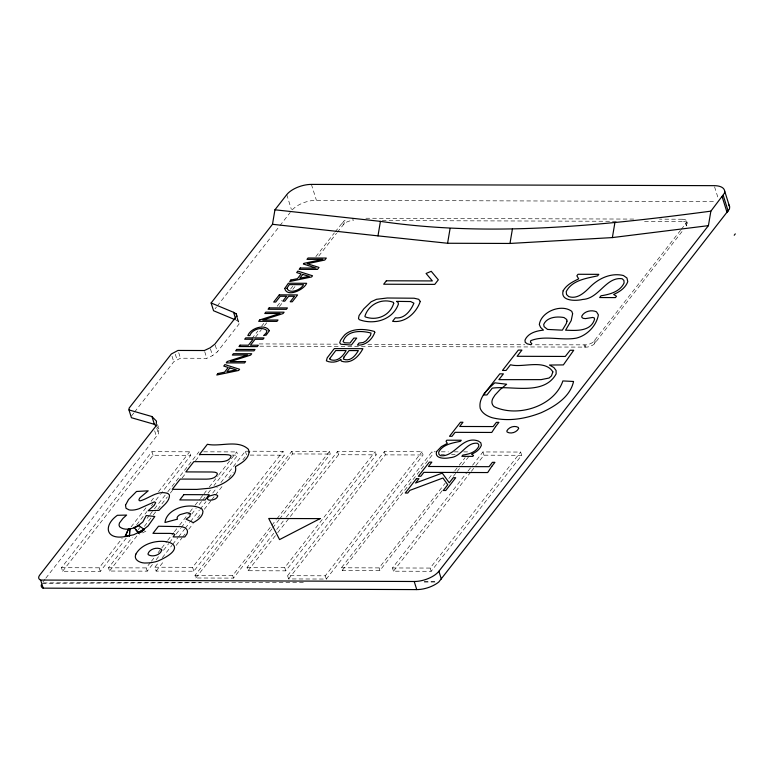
<?xml version="1.0" encoding="UTF-8"?>
<svg xmlns="http://www.w3.org/2000/svg" width="774" height="774" viewBox="0 0 774 774"><rect width="100%" height="100%" fill="white"/><g stroke="black" fill="none" stroke-linecap="round" stroke-linejoin="round"><path stroke-width="0.58" stroke-dasharray="3.87 2.9" d="M45.821 578.178L158.496 433.701L158.931 428.951L157.538 424.5M680.539 230.313L593.387 341.914A7.74 3.618 -17.4 0 1 586.334 344.846L533.286 344.778M682.494 219.226A7.74 3.618 -17.4 0 1 686.577 222.332L685.716 223.676L686.422 225.94L687.293 224.605A7.74 3.618 -17.4 0 0 683.2 221.499L682.494 219.226L659.525 219.158M131.57 415.88L133.796 413.035M134.531 412.078L173.763 361.777L180.448 358.217L206.803 358.304L212.531 355.614L217.33 351.87L239.069 324.006L237.666 318.346M215.037 308.855L216.517 306.959M217.252 306.02L279.191 226.598M279.927 225.65L290.25 212.415M42.86 581.98L45.086 579.126M126.259 538.094L100.301 571.376L62.597 571.26L61.485 567.69L151.956 451.687L189.659 451.803L190.772 455.364L161.108 493.406M62.597 571.26L153.068 455.247L190.772 455.364M251.889 338.654L257.839 331.02M261.554 326.26L263.779 323.397M277.169 306.233L281.63 300.515M290.55 289.079L292.785 286.216M315.831 256.658L334.416 232.829M335.161 231.871L343.666 221.267A7.74 3.618 -17.4 0 1 345.117 220.261M255.575 337.106L261.515 329.472M264.495 325.661L266.72 322.806M279.366 306.601L282.336 302.779M292.746 289.437L294.981 286.574M318.772 256.068L336.613 233.187M337.358 232.239L344.382 223.531A7.74 3.618 -17.4 0 1 353.283 220.464L352.567 218.2M61.485 567.69L99.188 567.816L122.176 538.336M131.077 526.92L146.644 506.96M151.094 501.252L154.8 496.492M158.515 491.742L189.659 451.803M136.64 524.782L147.021 511.469M151.472 505.761L152.952 503.864M155.922 500.062L160.373 494.354M152.42 564.498L147.224 571.154L109.531 571.038L108.515 567.797L132.248 537.369M138.178 529.755L141.139 525.952M147.079 518.348L149.295 515.494M150.04 514.546L153.745 509.795M154.49 508.837L167.097 492.67M167.842 491.722L198.986 451.784M109.531 571.038L137.704 534.902M144.38 526.339L152.536 515.881M153.281 514.933L156.987 510.182M157.732 509.224L167.368 496.869M170.338 493.057L172.563 490.213M182.2 477.848L185.915 473.098M195.551 460.733L200.002 455.025M108.515 567.797L146.218 567.913L150.659 562.205M151.404 561.256L154.374 557.454M158.08 552.694L161.05 548.892M161.785 547.944L166.981 541.287M167.716 540.339L173.657 532.725M174.392 531.777L178.842 526.078M179.587 525.12L189.224 512.765M189.969 511.808L194.419 506.109M195.154 505.151L199.605 499.453M200.35 498.495L203.32 494.692M204.055 493.744L206.281 490.89M209.251 487.088L218.152 475.681M218.887 474.723L236.689 451.91L237.705 455.141L213.972 485.569M156.125 559.737L159.841 554.987M163.546 550.237L168.732 543.58M169.477 542.622L173.183 537.872M176.153 534.07L180.603 528.361M181.339 527.413L185.789 521.705M191.72 514.1L196.17 508.392M199.141 504.59L202.111 500.788M202.846 499.84L205.071 496.985M208.042 493.183L211.002 489.371M220.89 482.579L245.368 451.194L283.061 451.319L284.281 455.199L193.81 571.212L156.106 571.096L154.887 567.207L157.857 563.404M162.308 557.696L171.944 545.331M172.689 544.383L177.885 537.727M178.62 536.779L184.551 529.174M185.296 528.216L189.746 522.518M190.491 521.56L199.382 510.153M200.127 509.205L206.058 501.591M212.734 493.038L217.184 487.33M156.106 571.096L163.527 561.585M176.133 545.418L182.064 537.814M182.809 536.856L185.034 534.012M188.74 529.252L193.19 523.553M197.641 517.845L201.346 513.085M204.317 509.282L210.983 500.73M211.728 499.772L214.698 495.97M215.433 495.021L223.589 484.563M228.785 477.906L233.235 472.198M242.872 459.843L245.842 456.041M154.887 567.207L192.591 567.323L283.061 451.319M271.916 528.865L233.506 578.11L195.803 577.994L194.99 575.401L291.75 451.339L329.443 451.465L330.256 454.048L280.033 518.445M195.803 577.994L292.562 453.932L330.256 454.048M194.99 575.401L232.693 575.517L271.103 526.272M271.838 525.323L276.27 519.644M277.005 518.696L329.443 451.465M272.651 527.916L279.298 519.393M286.341 517.1L337.512 451.484L375.216 451.6L376.232 454.841L285.751 570.854L248.057 570.728L247.041 567.497L273.735 533.257M276.705 529.455L285.596 518.048M248.057 570.728L276.976 533.644M277.721 532.696L289.582 517.487M290.327 516.529L338.528 454.725L376.232 454.841M247.041 567.497L284.735 567.613L375.216 451.6M287.589 575.692L384.339 451.629L422.043 451.745L423.059 454.986L326.309 579.049L288.605 578.933L287.589 575.692L325.293 575.808L422.043 451.745M288.605 578.933L385.355 454.87L423.059 454.986M442.225 490.619L379.928 570.496L342.224 570.38L341.411 567.787L431.892 451.784L435.423 451.793M342.224 570.38L432.695 454.377L431.892 451.784M341.411 567.787L379.115 567.903L445.118 483.276M448.823 478.526L454.019 471.869M454.754 470.911L458.469 466.161M459.205 465.213L465.135 457.608M453.341 476.358L456.312 472.556M457.057 471.608L461.498 465.9M462.242 464.951L469.663 455.441M472.556 465.251L482.937 451.939L520.631 452.055L521.647 455.296L431.176 571.299L393.473 571.183L392.457 567.952L467.361 471.908M468.106 470.96L471.811 466.2M393.473 571.183L470.602 472.295M471.347 471.347L475.052 466.587M475.787 465.638L483.953 455.18L521.647 455.296M681.275 229.365L685.716 223.676M259.841 346.191L587.04 347.11A7.74 3.618 -17.4 0 0 594.093 344.188L682.726 230.681M392.457 567.952L430.16 568.068L520.631 452.055M43.325 582.928L200.495 582.435M424.171 581.729L436.265 581.69M42.212 583.257L303.369 582.435M424.278 582.058L436.362 582.019M292.282 209.86A19.157 8.969 -17.4 0 1 316.402 200.282L715.573 201.53M365.86 218.239L634.148 219.081M382.279 220.561L617.942 221.296M644.529 221.374L683.2 221.499M259.126 343.927L338.838 344.169M367.824 344.266L524.83 344.749M441.315 451.813L448.378 451.832M454.27 451.852L458.982 451.861M463.694 451.881L469.586 451.9M203.697 451.803L236.689 451.91M440.948 454.396L444.479 454.406M451.552 454.435L455.083 454.444M250.118 455.093L284.281 455.199M231.813 455.122L237.705 455.141M236.002 320.097L238.711 321.674M156.658 426.638L158.931 428.951M714.566 186.805L718.117 198.134M686.693 221.325L687.399 223.599M686.122 223.154L686.828 225.418M594.771 340.279L595.477 342.553M593.9 341.392L594.616 343.666M585.018 344.943L585.725 347.207M584.012 344.933L584.718 347.207M482.937 451.939L483.953 455.18M343.666 221.267L344.382 223.531M342.601 222.341L343.308 224.605M311.419 184.405L316.402 200.282M430.16 568.068L431.176 571.299M384.339 451.629L385.355 454.87M286.748 194.651L291.372 209.396M379.115 567.903L379.928 570.496M337.512 451.484L338.528 454.725M291.75 451.339L292.562 453.932M325.293 575.808L326.309 579.049M237.328 318.453L239.069 324.006M215.24 345.214L217.33 351.87M284.735 567.613L285.751 570.854M245.368 451.194L246.587 455.083M210.441 348.948L212.531 355.614M204.713 351.638L206.803 358.304M178.707 352.663L180.448 358.217M175.321 354.231L177.062 359.784M172.022 356.224L173.763 361.777M232.693 575.517L233.506 578.11M156.754 428.148L158.496 433.701M154.665 430.837L156.406 436.391M192.591 567.323L193.81 571.212M151.956 451.687L153.068 455.247M145.889 531.158L139.659 534.292M146.218 567.913L147.224 571.154M99.188 567.816L100.301 571.376"/><path stroke-width="1.16" d="M129.868 528.613L129.432 535.918L129.868 528.613L128.59 528.7L125.156 536.566L133.67 534.757L141.835 530.867L148.047 525.972L154.81 516.5L146.228 515.552L142.832 521.957L136.824 526.726M128.987 409.939L129.132 408.101L171.325 354.008L178.01 350.448L204.365 350.525L210.093 347.836L214.891 344.101L236.631 316.227L236.273 313.905L233.574 312.319L211.128 302.973L272.487 224.296L274.944 209.793L286.748 194.651A19.157 8.969 -17.4 0 1 311.419 184.405L714.209 185.663A19.157 8.969 -17.4 0 1 724.338 193.345L710.871 211.157L708.413 225.65L438.887 571.251A19.157 8.969 -17.4 0 1 414.216 581.497L40.422 580.055A10.488 4.905 -17.4 0 1 39.677 575.159L156.058 425.932L156.493 421.172L151.956 416.547L128.987 409.939L131.425 417.718L154.394 424.326L155.903 425.864M272.487 224.296L377.983 235.867L380.431 221.364C490.203 237.434 601.601 225.611 710.871 211.157M377.983 235.867L447.585 243.259L450.042 228.756M447.585 243.259L509.979 243.452L512.427 228.949M509.979 243.452L612.369 237.589L614.817 223.096M41.39 584.718A10.488 4.905 -17.4 0 0 42.967 588.153L416.751 589.595A19.157 8.969 -17.4 0 0 438.781 582.009L729.311 209.222A19.157 8.969 -17.4 0 0 728.605 204.588M735.3 233.864L734.216 235.257M143.925 529.232L138.507 525.391L134.134 527.51L138.333 532.386L143.925 529.232C142.416 532.473 132.083 535.85 144.099 529.813M139.533 532.812L142.213 531.187M135.953 527.191C130.903 529.164 124.043 530.664 119.583 526.746L119.022 525.043L119.448 523.021L122.95 518.396L126.626 515.068L117.358 515.3C103.106 525.488 105.603 540.107 125.156 536.566L128.59 528.7M125.049 536.247L129.335 535.598M612.369 237.589L708.413 225.65M274.944 209.793L380.431 221.364M234.938 319.652L213.566 310.742L211.128 302.973M141.942 530.887L141.971 530.403M144.061 529.842L143.703 529.126M135.711 529.716L138.536 532.986L138.343 532.406M190.201 513.849L189.872 516.539L186.06 519.18L193.287 522.614C197.651 520.215 202.885 516.771 202.982 511.227L201.966 509.011C190.617 501.842 166.72 507.938 164.968 522.508L177.488 519.151L177.091 517.893A6.966 3.26 -17.4 0 1 180.003 514.633L186.757 512.756A6.966 3.26 -17.4 0 1 190.123 513.868M724.609 190.859L729.582 206.735M723.216 195.319L728.199 211.196M722.132 196.712L727.105 212.589M438.887 571.251L441.325 579.02M414.216 581.497L416.751 589.595M236.273 313.905L237.318 317.234M233.574 312.319L235.654 318.985M151.956 416.547L154.394 424.326M138.507 525.391L138.691 525.972M135.44 526.891L135.624 527.471M134.134 527.51L134.308 528.091M40.693 580.142L43.228 588.24M125.504 505.219L126.046 508.305L129.171 509.921A11.591 5.428 -17.4 0 0 139.001 508.75L154.452 501.842L155.671 502.674L154.21 505.325L148.211 510.714L158.97 510.376C162.763 505.819 169.7 501.658 169.467 495.05L168.2 493.686C158.254 489.613 149.256 498.35 140.191 500.846L139.127 500.526L138.962 499.491L140.055 497.653L148.192 490.832L136.524 491.471L128.532 499.54L125.504 505.219M329.821 358.459L329.782 359.359C337.038 362.619 342.93 356.427 346.123 350.564L335.781 350.535L329.821 358.459M340.783 359.533L341.363 361.148C351.057 364.38 358.73 356.698 362.9 348.687L334.291 348.6L327.209 357.811L326.376 360.848C330.701 362.996 336.854 362.455 340.783 359.533M572.625 313.741L571.193 320.6L565.581 330.179C576.049 330.556 590.775 331.872 594.567 319.236L594.239 317.901L592.671 317.456L585.405 318.617L583.093 318.308L581.922 317.427L581.767 316.169C584.312 311.148 591.578 309.561 596.483 311.806L598.389 314.873C596.512 325.709 587.185 335.374 576.504 338.103C561.614 340.85 544.732 335.045 530.79 340.647L530.442 342.195L531.864 343.704L531.041 344.749L527.239 343.849L525.217 342.311L524.985 340.125C528.032 333.004 536.44 330.846 543.454 330.111L540.6 327.431L539.314 324.548C541.171 311.564 561.353 303.524 571.783 311.341L572.625 313.741M217.697 495.96C217.097 499.066 213.082 500.043 210.335 500.207A5.195 2.428 -17.4 0 1 207.509 498.775A5.205 2.438 -17.4 0 1 209.706 495.96L214.659 494.538L216.768 494.925L217.697 495.96M161.727 550.14C160.373 555.084 152.517 557.415 148.337 554.735L147.969 553.942C149.334 548.998 157.141 546.686 161.35 549.346L161.727 550.14M552.859 371.868L551.475 375.893L549.027 378.041L541.084 379.637L498.882 379.657L503.4 373.861L499.801 373.852L483.353 394.953L486.943 394.963L492.245 388.161C511.769 385.375 543.861 396.065 556.148 373.91L556.09 370.494L553.865 367.544L549.482 365.047L563.356 364.912L573.727 350.264L570.128 350.254L565.301 356.446L517.1 356.292L521.928 350.1L518.338 350.09L502.461 370.446L506.051 370.456L510.501 364.748C522.324 368.134 544.635 358.701 552.859 371.868M286.912 288.267C289.389 294.546 301.125 289.815 303.563 284.677L289.292 284.629L286.912 288.267M420.272 301.463C416.402 312.735 405.353 323.184 392.573 321.316L395.321 317.795C404.434 319.188 410.868 310.49 413.916 303.176L410.655 301.541L396.578 301.376L398.107 302.489L398.397 304.134C392.766 320.01 373.89 325.177 359.262 319.652L358.488 318.511L359.068 315.531L363.741 308.913L371.172 301.754L376.503 299.306L387.232 298L414.148 298.222L418.724 299.296L420.272 301.463M374.78 332.336C372.391 339.399 365.396 345.881 357.443 345.059L359.02 343.037L363.2 342.534L366.131 340.783L370.485 335.471L371.027 333.052C361.564 330.517 346.907 329.898 343.095 341.557L344.517 342.795L350.012 343.008L353.834 338.103L356.737 338.112L351.338 345.04L340.802 344.217L339.709 342.756L340.57 340.27A71.856 33.63 -17.4 0 1 344.894 334.726C352.567 327.818 365.386 328.844 374.49 331.495L374.78 332.336M573.534 381.476C570.274 396.994 554.677 406.602 541.142 412.726C525.759 418.753 508.528 421.791 492.264 417.737A50.155 23.472 -17.4 0 1 480.17 408.198C478.293 397.575 487.697 389.293 494.789 382.82L506.66 384.233L500.043 389.622L494.973 395.088L492.796 398.533A25.687 12.016 -17.4 0 0 494.141 406.65C517.196 417.844 554.261 406.543 562.882 380.934L573.534 381.476M284.755 288.46C286.941 297.884 304.085 289.795 306.649 283.303L288.363 283.245L284.755 288.46M249.102 452.035C248.348 459.369 241.111 463.365 235.393 466.616C237.289 473.475 230.816 478.342 225.921 481.757A24.071 11.262 -17.4 0 1 209.725 488.239L196.838 489.4L172.263 489.323L180.265 479.067L206.571 479.145C210.557 479.077 215.849 478.342 217.417 474.056L216.855 472.914L214.959 472.227L211.747 471.995L185.847 471.908L193.839 461.652L219.748 461.739C223.88 461.672 229.375 461.014 231.068 456.583L230.546 455.489L228.649 454.841L225.302 454.609L199.402 454.532L207.393 444.276C220.126 447.13 237.821 439.245 248.425 449.307L249.102 452.035M393.705 303.292C390.057 315.56 377.073 321.142 365.309 316.914L364.883 316.324C368.453 304.443 381.737 297.835 393.366 302.324L393.705 303.292M135.856 554.145C133.051 560.453 141.361 563.501 146.305 562.979A20.037 9.375 -17.4 0 0 157.703 561.15C200.959 542.226 148.56 531.38 135.856 554.145M566.984 321.152L566.336 323.474L562.34 330.169L547.528 329.424L544.083 326.638L543.706 324.432C546.957 317.001 557.038 316.198 564.053 317.572L566.723 319.517L566.984 321.152M269.313 330.692L266.227 335.065L263.634 335.529L266.101 333.178L267.001 330.633C262.26 326.144 251.966 329.298 249.818 335.597L247.854 335.587C250.476 328.147 265.192 323.377 269.313 330.692M436.536 451.658C434.349 459.03 445.592 458.798 450.158 457.657C461.439 457.144 466.238 441.761 477.481 443.289L478.69 444.469L478.816 446.221C476.029 452.258 468.87 454.212 462.823 455.102L461.855 456.341L472.808 456.379L473.543 455.441L471.569 454.193C475.681 452.432 479.793 449.675 481.37 445.321L480.799 442.776L478.322 441.045C462.136 435.152 454.87 457.502 440.377 455.683L438.897 454.241L438.664 452.229C442.593 444.334 452.713 443.009 460.453 441.296L461.285 440.242L446.859 440.193L446.027 441.257L447.314 443.386L441.364 446.627L436.536 451.658M563.153 290.801C559.999 301.425 576.214 301.086 582.783 299.432C599.037 298.706 605.965 276.521 622.17 278.737L623.912 280.43L624.086 282.955C620.08 291.653 609.748 294.478 601.04 295.765L599.647 297.545L615.436 297.603L616.491 296.248L613.656 294.449C619.568 291.914 625.489 287.938 627.772 281.659L626.95 277.992L623.38 275.505C611.16 272.554 598.747 278.311 590.185 286.854C584.641 292.475 577.346 299.538 568.697 296.587L566.549 294.517L566.22 291.614C571.88 280.236 586.469 278.33 597.625 275.863L598.815 274.344L578.033 274.277L576.843 275.805L578.691 278.863C572.828 281.707 566.433 284.861 563.153 290.801M174.74 534.495L173.124 536.914L184.783 536.953L186.815 534.176A16.902 7.914 -17.4 0 0 186.863 529.6A16.38 7.663 -17.4 0 0 181.155 526.659L158.486 526.243L152.942 533.354L169.758 533.402L173.55 533.673L174.74 534.495M518.619 428.496C516.79 432.356 510.792 434.262 507.125 432.047L506.825 430.973C508.653 427.132 514.633 425.158 518.28 427.422L518.619 428.496M344.062 356.959L343.337 359.049C350.206 362.087 355.266 355.895 358.362 350.603L349.045 350.574L344.062 356.959M495.563 426.638L491.761 432.453L455.093 432.337L452.006 436.304L449.51 436.294L460.482 422.227L462.968 422.236L459.669 426.474L493.115 426.571L496.415 422.343L498.911 422.343L495.563 426.638M491.79 466.354L487.688 472.556L423.881 472.363L420.833 476.262L418.347 476.252L429.357 462.126L431.853 462.136L428.457 466.49L489.042 466.683L492.438 462.32L494.925 462.33L491.79 466.354M217.958 373.513L216.788 375.013L238.673 370.465L239.601 369.266L224.905 364.602L223.754 366.083L228.204 367.447L224.518 372.188L217.958 373.513M227.333 361.497L226.25 362.88L244.545 362.938L245.629 361.545L230.362 361.613L250.641 355.111L251.714 353.737L233.419 353.689L232.345 355.063L247.612 355.005L227.333 361.497M236.738 349.432L235.664 350.806L253.959 350.864L255.033 349.49L236.738 349.432M240.056 345.175L238.982 346.558L257.278 346.617L258.352 345.233L250.437 345.214L255.062 339.283L262.976 339.302L264.05 337.928L245.755 337.87L244.681 339.244L253.05 339.273L248.425 345.204L240.056 345.175M259.735 319.952L258.661 321.326L276.947 321.384L278.03 320.001L262.773 320.059L283.052 313.557L284.116 312.193L265.83 312.135L264.756 313.509L280.014 313.451L259.735 319.952M269.149 307.878L268.075 309.261L286.361 309.319L287.435 307.936L269.149 307.878M279.298 294.865L273.696 302.044L275.708 302.053L280.236 296.248L286.593 296.268L282.781 301.144L284.793 301.154L288.596 296.278L294.507 296.297L290.221 301.783L292.233 301.792L297.584 294.923L279.298 294.865M290.879 280.014L289.708 281.513L311.593 276.957L312.532 275.767L297.835 271.103L296.674 272.583L301.134 273.948L297.439 278.679L290.879 280.014M300.254 267.988L299.18 269.362L317.475 269.42L319.023 267.436L307.259 263.721L324.78 260.054L326.328 258.061L308.042 258.003L306.968 259.387L322.893 259.319L303.863 263.373L303.369 264.002L316.053 268.085L300.254 267.988M229.839 367.95L226.908 371.704L236.302 369.846L229.839 367.95M302.76 274.441L299.828 278.195L309.232 276.337L302.76 274.441M183.902 494.634L179.771 499.927L205.091 500.004L209.222 494.712L183.902 494.634M386.361 280.788L383.672 284.222L434.756 284.387L438.316 279.82L431.234 271.306L426.077 273.464L432.366 280.933L386.361 280.788M416.46 478.671L405.247 493.038L407.743 493.048L409.823 490.387L442.96 478.003L447.749 484.747L443.26 490.493L445.756 490.503L455.712 477.732L453.216 477.722L449.259 482.812L442.264 473.117L415.58 483.005L418.947 478.68L416.46 478.671M320.107 518.628L279.559 539.594L268.723 518.474L320.107 518.628"/></g></svg>
